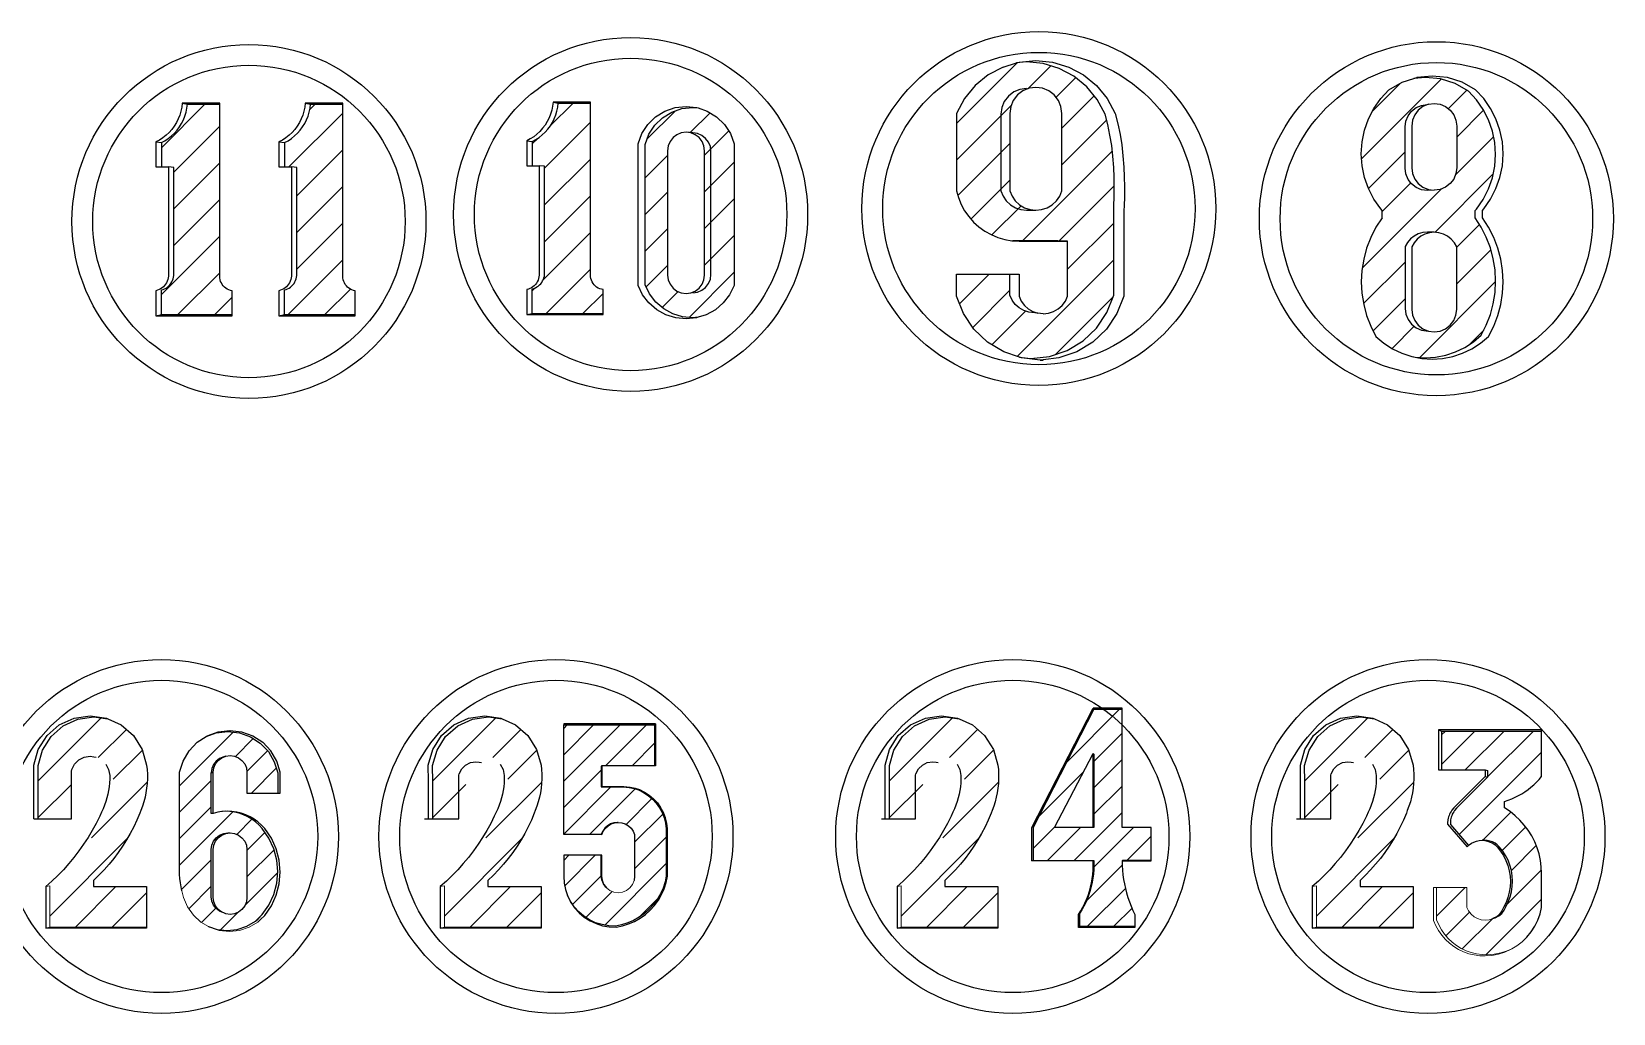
# Model space of a CAD drawing. Header units: inches. Extents: x -212 to 2684, y -258 to 1343.
# Drawn here: x 628.8 to 705, y 558.6 to 605.9 of the extents above; entities that cross this region are included whole.
import ezdxf

# ---------------------------------------------------------------- set-up
doc = ezdxf.new("R2010")
doc.units = ezdxf.units.IN
doc.header["$MEASUREMENT"] = 0
pattern_1 = [(45, (3674.853, -606.098), (-0.8838835, 0.8838835), [])]

msp = doc.modelspace()

# ---------------------------------------------------------------- hatches: boundary and pattern name
at = {"lineweight": 25}
h = msp.add_hatch(dxfattribs=at)
h.set_pattern_fill('ANSI31', color=256, scale=10)
h.set_pattern_definition(pattern_1)
h.paths.add_polyline_path([(680.959, 597.306), (680.97, 597.495), (680.984, 597.962), (680.986, 598.428), (680.977, 598.895), (680.956, 599.361), (680.918, 599.908), (680.859, 600.419), (680.778, 600.927), (680.673, 601.43), (680.545, 601.928), (680.165, 602.634), (679.656, 603.253), (679.036, 603.761), (678.328, 604.138), (677.561, 604.371), (676.763, 604.449), (676.282, 604.402), (675.627, 604.203), (674.913, 603.822), (674.287, 603.31), (673.772, 602.685), (673.389, 601.971), (673.389, 598.248), (673.482, 597.912), (673.612, 597.589), (673.777, 597.282), (673.976, 596.997), (674.207, 596.735), (674.465, 596.502), (674.748, 596.299), (675.052, 596.129), (675.373, 595.994), (675.707, 595.897), (676.051, 595.838), (676.106, 595.835), (678.272, 595.835), (678.732, 595.819), (678.732, 593.167), (678.628, 592.932), (678.477, 592.725), (678.287, 592.553), (678.064, 592.424), (677.82, 592.345), (677.565, 592.318), (677.31, 592.345), (676.864, 592.395), (676.623, 592.474), (676.403, 592.601), (676.214, 592.771), (676.065, 592.977), (675.961, 593.209), (675.961, 594.228), (673.389, 594.228), (673.389, 593.167), (673.721, 592.324), (674.227, 591.572), (674.883, 590.947), (675.658, 590.479), (676.413, 590.224), (676.97, 590.163), (677.862, 590.26), (678.712, 590.548), (679.48, 591.012), (680.13, 591.63), (680.63, 592.374), (680.959, 593.209)])
h.paths.add_polyline_path([(678.196, 597.758), (677.992, 597.566), (677.751, 597.423), (677.486, 597.334), (677.208, 597.304), (676.929, 597.334), (676.664, 597.423), (676.423, 597.566), (676.219, 597.758), (676.06, 597.988), (675.955, 598.248), (675.955, 601.971), (675.997, 602.296), (676.122, 602.598), (676.322, 602.857), (676.581, 603.057), (676.883, 603.182), (677.208, 603.224), (677.532, 603.182), (677.834, 603.057), (678.094, 602.857), (678.293, 602.598), (678.418, 602.296), (678.461, 601.971), (678.461, 598.248), (678.355, 597.988)], flags=16)
h = msp.add_hatch(dxfattribs=at)
h.set_pattern_fill('ANSI31', color=256, scale=10)
h.set_pattern_definition(pattern_1)
h.paths.add_polyline_path([(698.36, 597.294), (698.425, 597.364), (698.751, 597.83), (699.01, 598.336), (699.199, 598.873), (699.314, 599.43), (699.353, 599.997), (699.314, 600.564), (699.199, 601.121), (699.01, 601.657), (698.751, 602.163), (698.425, 602.629), (698.039, 603.047), (697.4, 603.407), (696.7, 603.629), (695.97, 603.703), (695.418, 603.647), (694.855, 603.468), (694.209, 603.105), (693.819, 602.683), (693.491, 602.213), (693.228, 601.702), (693.038, 601.16), (692.922, 600.598), (692.883, 600.025), (692.922, 599.452), (693.038, 598.89), (693.228, 598.348), (693.491, 597.837), (693.819, 597.366), (693.885, 597.295), (693.885, 596.944), (693.586, 596.483), (693.336, 595.992), (693.14, 595.478), (692.997, 594.947), (692.912, 594.403), (692.883, 593.854), (692.912, 593.304), (692.997, 592.761), (693.14, 592.229), (693.336, 591.715), (693.586, 591.225), (693.967, 590.903), (694.387, 590.632), (694.837, 590.417), (695.271, 590.274), (695.477, 590.234), (695.97, 590.203), (696.463, 590.234), (696.948, 590.328), (697.418, 590.483), (697.864, 590.696), (698.279, 590.964), (698.656, 591.283), (698.903, 591.768), (699.098, 592.277), (699.239, 592.804), (699.324, 593.342), (699.353, 593.886), (699.324, 594.43), (699.239, 594.968), (699.098, 595.495), (698.903, 596.003), (698.656, 596.489), (698.36, 596.946)])
h.paths.add_polyline_path([(696.838, 596.156), (697.04, 596.051), (697.218, 595.91), (697.366, 595.737), (697.479, 595.54), (697.479, 592.529), (697.442, 592.248), (697.333, 591.987), (697.161, 591.762), (696.936, 591.59), (696.675, 591.481), (696.394, 591.444), (696.113, 591.481), (695.786, 591.537), (695.527, 591.644), (695.305, 591.815), (695.134, 592.037), (695.027, 592.296), (694.99, 592.574), (694.99, 595.555), (695.101, 595.751), (695.248, 595.922), (695.424, 596.062), (695.624, 596.165), (695.84, 596.229), (696.064, 596.251), (696.394, 596.242), (696.62, 596.22)], flags=16)
h.paths.add_polyline_path([(696.675, 598.305), (696.394, 598.268), (696.064, 598.257), (695.786, 598.294), (695.527, 598.401), (695.305, 598.572), (695.134, 598.794), (695.027, 599.053), (694.99, 599.331), (694.99, 601.319), (695.027, 601.597), (695.134, 601.856), (695.305, 602.078), (695.527, 602.249), (695.786, 602.356), (696.113, 602.407), (696.394, 602.444), (696.675, 602.407), (696.936, 602.299), (697.161, 602.127), (697.333, 601.902), (697.442, 601.64), (697.479, 601.36), (697.479, 599.353), (697.442, 599.072), (697.333, 598.81), (697.161, 598.586), (696.936, 598.413)], flags=16)
h = msp.add_hatch(dxfattribs=at)
h.set_pattern_fill('ANSI31', color=256, scale=10)
h.set_pattern_definition(pattern_1)
h.paths.add_polyline_path([(638.342, 593.473), (638.266, 593.509), (638.195, 593.554), (638.13, 593.606), (638.072, 593.666), (638.021, 593.732), (637.979, 593.804), (637.945, 593.881), (637.92, 593.961), (637.906, 594.043), (637.901, 594.126), (637.901, 602.414), (636.345, 602.414), (636.322, 602.221), (636.283, 602.03), (636.227, 601.843), (636.155, 601.662), (636.067, 601.488), (635.965, 601.322), (635.848, 601.165), (635.719, 601.019), (635.577, 600.885), (635.425, 600.764), (635.262, 600.656), (635.091, 600.563), (635.091, 599.389), (635.429, 599.389), (635.687, 599.371), (635.687, 594.159), (635.676, 594.079), (635.657, 594), (635.629, 593.923), (635.594, 593.85), (635.551, 593.781), (635.502, 593.717), (635.445, 593.658), (635.383, 593.606), (635.316, 593.56), (635.244, 593.522), (635.169, 593.492), (635.091, 593.469), (635.091, 592.277), (638.503, 592.277), (638.503, 593.43), (638.421, 593.447)])
h = msp.add_hatch(dxfattribs=at)
h.set_pattern_fill('ANSI31', color=256, scale=10)
h.set_pattern_definition(pattern_1)
h.paths.add_polyline_path([(644.269, 593.473), (644.194, 593.509), (644.123, 593.554), (644.058, 593.606), (643.999, 593.666), (643.949, 593.732), (643.906, 593.804), (643.872, 593.881), (643.848, 593.961), (643.833, 594.043), (643.828, 594.126), (643.828, 602.414), (642.273, 602.414), (642.25, 602.221), (642.21, 602.03), (642.154, 601.843), (642.082, 601.662), (641.994, 601.488), (641.892, 601.322), (641.776, 601.165), (641.646, 601.019), (641.505, 600.885), (641.352, 600.764), (641.189, 600.656), (641.018, 600.563), (641.018, 599.389), (641.357, 599.389), (641.614, 599.371), (641.614, 594.159), (641.603, 594.079), (641.584, 594), (641.557, 593.923), (641.522, 593.85), (641.479, 593.781), (641.429, 593.717), (641.373, 593.658), (641.31, 593.606), (641.243, 593.56), (641.171, 593.522), (641.096, 593.492), (641.018, 593.469), (641.018, 592.277), (644.43, 592.277), (644.43, 593.43), (644.348, 593.447)])
h = msp.add_hatch(dxfattribs=at)
h.set_pattern_fill('ANSI31', color=256, scale=10)
h.set_pattern_definition(pattern_1)
h.paths.add_polyline_path([(656.201, 593.524), (656.125, 593.559), (656.054, 593.604), (655.989, 593.657), (655.931, 593.716), (655.88, 593.783), (655.838, 593.855), (655.804, 593.931), (655.779, 594.011), (655.765, 594.093), (655.76, 594.177), (655.76, 602.465), (654.204, 602.465), (654.181, 602.271), (654.142, 602.08), (654.086, 601.893), (654.014, 601.712), (653.926, 601.538), (653.824, 601.372), (653.707, 601.215), (653.578, 601.07), (653.436, 600.936), (653.284, 600.814), (653.121, 600.707), (652.95, 600.614), (652.95, 599.44), (653.288, 599.44), (653.546, 599.421), (653.546, 594.21), (653.535, 594.129), (653.516, 594.05), (653.488, 593.974), (653.453, 593.901), (653.41, 593.831), (653.36, 593.767), (653.304, 593.709), (653.242, 593.656), (653.175, 593.611), (653.103, 593.573), (653.028, 593.542), (652.95, 593.52), (652.95, 592.327), (656.362, 592.327), (656.362, 593.48), (656.28, 593.497)])
h = msp.add_hatch(dxfattribs=at)
h.set_pattern_fill('ANSI31', color=256, scale=10)
h.set_pattern_definition(pattern_1)
h.paths.add_polyline_path([(658.386, 600.474), (658.386, 593.718), (658.604, 593.274), (658.908, 592.883), (659.283, 592.562), (659.716, 592.322), (660.188, 592.174), (660.68, 592.124), (660.95, 592.152), (661.336, 592.273), (661.773, 592.515), (662.152, 592.839), (662.458, 593.234), (662.679, 593.682), (662.679, 600.505), (662.495, 600.998), (662.208, 601.438), (661.831, 601.806), (661.383, 602.081), (660.943, 602.233), (660.68, 602.262), (660.162, 602.205), (659.669, 602.035), (659.225, 601.762), (658.852, 601.399), (658.568, 600.962)])
h.paths.add_polyline_path([(661.252, 593.753), (660.496, 593.172), (659.555, 593.562), (659.473, 594.182), (659.473, 600.602), (660.23, 601.182), (660.58, 601.037), (660.978, 600.992), (661.252, 600.33)], flags=16)
h = msp.add_hatch(dxfattribs=at)
h.set_pattern_fill('ANSI31', color=256, scale=10)
h.set_pattern_definition([(45, (3593.353, -606.098), (-0.8838835, 0.8838835), [])])
h.paths.add_polyline_path([(634.377, 564.725), (631.82, 564.725), (631.82, 565.026), (632.081, 565.275), (632.332, 565.535), (632.571, 565.804), (632.799, 566.084), (633.016, 566.372), (633.221, 566.669), (633.413, 566.975), (633.592, 567.288), (633.759, 567.608), (633.912, 567.934), (634.052, 568.267), (634.098, 568.397), (634.177, 568.605), (634.245, 568.817), (634.302, 569.033), (634.347, 569.251), (634.381, 569.471), (634.404, 569.693), (634.415, 569.916), (634.414, 570.139), (634.401, 570.361), (634.377, 570.583), (634.162, 571.337), (633.742, 572), (633.151, 572.516), (632.51, 572.811), (631.84, 572.908), (631.071, 572.797), (630.365, 572.472), (629.781, 571.961), (629.365, 571.305), (629.152, 570.558), (629.159, 569.781), (629.159, 567.993), (630.76, 567.993), (630.76, 570.343), (630.91, 570.626), (631.117, 570.828), (631.376, 570.957), (631.662, 571.002), (631.84, 570.973), (631.948, 570.957), (631.953, 570.955), (632.123, 570.928), (632.38, 570.8), (632.585, 570.6), (632.72, 570.347), (632.771, 570.065), (632.771, 569.884), (632.763, 569.702), (632.745, 569.522), (632.719, 569.342), (632.685, 569.164), (632.641, 568.988), (632.59, 568.814), (632.529, 568.643), (632.461, 568.475), (632.385, 568.31), (632.3, 568.122), (632.125, 567.775), (631.938, 567.436), (631.738, 567.103), (631.526, 566.778), (631.301, 566.461), (631.066, 566.153), (630.818, 565.854), (630.56, 565.565), (630.291, 565.285), (630.011, 565.016), (629.722, 564.757), (629.722, 562.779), (634.377, 562.779)])
h = msp.add_hatch(dxfattribs=at)
h.set_pattern_fill('ANSI31', color=256, scale=10)
h.set_pattern_definition([(45, (3612.353, -606.098), (-0.8838835, 0.8838835), [])])
h.paths.add_polyline_path([(653.377, 564.725), (650.82, 564.725), (650.82, 565.026), (651.081, 565.275), (651.332, 565.535), (651.571, 565.804), (651.799, 566.084), (652.016, 566.372), (652.221, 566.669), (652.413, 566.975), (652.592, 567.288), (652.759, 567.608), (652.912, 567.934), (653.052, 568.267), (653.098, 568.397), (653.177, 568.605), (653.245, 568.817), (653.302, 569.033), (653.347, 569.251), (653.381, 569.471), (653.404, 569.693), (653.415, 569.916), (653.414, 570.139), (653.401, 570.361), (653.377, 570.583), (653.162, 571.337), (652.742, 572), (652.151, 572.516), (651.51, 572.811), (650.84, 572.908), (650.071, 572.797), (649.365, 572.472), (648.781, 571.961), (648.365, 571.305), (648.152, 570.558), (648.159, 569.781), (648.159, 567.993), (649.76, 567.993), (649.76, 570.343), (649.91, 570.626), (650.117, 570.828), (650.376, 570.957), (650.662, 571.002), (650.84, 570.973), (650.948, 570.957), (650.953, 570.955), (651.123, 570.928), (651.38, 570.8), (651.585, 570.6), (651.72, 570.347), (651.771, 570.065), (651.771, 569.884), (651.763, 569.702), (651.745, 569.522), (651.719, 569.342), (651.685, 569.164), (651.641, 568.988), (651.59, 568.814), (651.529, 568.643), (651.461, 568.475), (651.385, 568.31), (651.3, 568.122), (651.125, 567.775), (650.938, 567.436), (650.738, 567.103), (650.526, 566.778), (650.301, 566.461), (650.066, 566.153), (649.818, 565.854), (649.56, 565.565), (649.291, 565.285), (649.011, 565.016), (648.722, 564.757), (648.722, 562.779), (653.377, 562.779)])
h = msp.add_hatch(dxfattribs=at)
h.set_pattern_fill('ANSI31', color=256, scale=10)
h.set_pattern_definition([(45, (3634.353, -606.098), (-0.8838835, 0.8838835), [])])
h.paths.add_polyline_path([(675.377, 564.725), (672.82, 564.725), (672.82, 565.026), (673.081, 565.275), (673.332, 565.535), (673.571, 565.804), (673.799, 566.084), (674.016, 566.372), (674.221, 566.669), (674.413, 566.975), (674.592, 567.288), (674.759, 567.608), (674.912, 567.934), (675.052, 568.267), (675.098, 568.397), (675.177, 568.605), (675.245, 568.817), (675.302, 569.033), (675.347, 569.251), (675.381, 569.471), (675.404, 569.693), (675.415, 569.916), (675.414, 570.139), (675.401, 570.361), (675.377, 570.583), (675.162, 571.337), (674.742, 572), (674.151, 572.516), (673.51, 572.811), (672.84, 572.908), (672.071, 572.797), (671.365, 572.472), (670.781, 571.961), (670.365, 571.305), (670.152, 570.558), (670.159, 569.781), (670.159, 567.993), (671.76, 567.993), (671.76, 570.343), (671.91, 570.626), (672.117, 570.828), (672.376, 570.957), (672.662, 571.002), (672.84, 570.973), (672.948, 570.957), (672.953, 570.955), (673.123, 570.928), (673.38, 570.8), (673.585, 570.6), (673.72, 570.347), (673.771, 570.065), (673.771, 569.884), (673.763, 569.702), (673.745, 569.522), (673.719, 569.342), (673.685, 569.164), (673.641, 568.988), (673.59, 568.814), (673.529, 568.643), (673.461, 568.475), (673.385, 568.31), (673.3, 568.122), (673.125, 567.775), (672.938, 567.436), (672.738, 567.103), (672.526, 566.778), (672.301, 566.461), (672.066, 566.153), (671.818, 565.854), (671.56, 565.565), (671.291, 565.285), (671.011, 565.016), (670.722, 564.757), (670.722, 562.779), (675.377, 562.779)])
h = msp.add_hatch(dxfattribs=at)
h.set_pattern_fill('ANSI31', color=256, scale=7.2)
h.set_pattern_definition([(45, (2768.52825, -298.68365), (-0.6363961, 0.6363961), [])])
h.paths.add_polyline_path([(681.361, 573.266), (680.001, 573.266), (677.081, 567.579), (677.081, 565.984), (680.001, 565.984), (680.002, 565.746), (679.997, 565.541), (679.982, 565.338), (679.958, 565.135), (679.923, 564.933), (679.879, 564.734), (679.826, 564.537), (679.762, 564.342), (679.69, 564.152), (679.608, 563.964), (679.517, 563.781), (679.418, 563.603), (679.31, 563.43), (679.31, 562.815), (681.982, 562.815), (681.982, 563.383), (681.885, 563.584), (681.796, 563.788), (681.715, 563.996), (681.642, 564.207), (681.577, 564.42), (681.521, 564.636), (681.473, 564.854), (681.433, 565.074), (681.402, 565.295), (681.38, 565.516), (681.366, 565.739), (681.361, 565.984), (682.758, 565.984), (682.758, 567.573), (681.361, 567.573)])
h.paths.add_polyline_path([(679.965, 571.143), (680.001, 571.114), (680.001, 567.579), (679.965, 567.573), (678.102, 567.573)], flags=16)
h = msp.add_hatch(dxfattribs=at)
h.set_pattern_fill('ANSI31', color=256, scale=10)
h.set_pattern_definition([(45, (3654.353, -606.098), (-0.8838835, 0.8838835), [])])
h.paths.add_polyline_path([(695.377, 564.725), (692.82, 564.725), (692.82, 565.026), (693.081, 565.275), (693.332, 565.535), (693.571, 565.804), (693.799, 566.084), (694.016, 566.372), (694.221, 566.669), (694.413, 566.975), (694.592, 567.288), (694.759, 567.608), (694.912, 567.934), (695.052, 568.267), (695.098, 568.397), (695.177, 568.605), (695.245, 568.817), (695.302, 569.033), (695.347, 569.251), (695.381, 569.471), (695.404, 569.693), (695.415, 569.916), (695.414, 570.139), (695.401, 570.361), (695.377, 570.583), (695.162, 571.337), (694.742, 572), (694.151, 572.516), (693.51, 572.811), (692.84, 572.908), (692.071, 572.797), (691.365, 572.472), (690.781, 571.961), (690.365, 571.305), (690.152, 570.558), (690.159, 569.781), (690.159, 567.993), (691.76, 567.993), (691.76, 570.343), (691.91, 570.626), (692.117, 570.828), (692.376, 570.957), (692.662, 571.002), (692.84, 570.973), (692.948, 570.957), (692.953, 570.955), (693.123, 570.928), (693.38, 570.8), (693.585, 570.6), (693.72, 570.347), (693.771, 570.065), (693.771, 569.884), (693.763, 569.702), (693.745, 569.522), (693.719, 569.342), (693.685, 569.164), (693.641, 568.988), (693.59, 568.814), (693.529, 568.643), (693.461, 568.475), (693.385, 568.31), (693.3, 568.122), (693.125, 567.775), (692.938, 567.436), (692.738, 567.103), (692.526, 566.778), (692.301, 566.461), (692.066, 566.153), (691.818, 565.854), (691.56, 565.565), (691.291, 565.285), (691.011, 565.016), (690.722, 564.757), (690.722, 562.779), (695.377, 562.779)])
h = msp.add_hatch(dxfattribs=at)
h.set_pattern_fill('ANSI31', color=256, scale=7.2)
h.set_pattern_definition([(45, (2753.4981, -298.8549), (-0.6363961, 0.6363961), [])])
h.paths.add_polyline_path([(639.95, 567.52), (639.797, 567.687), (639.629, 567.839), (639.447, 567.973), (639.252, 568.088), (639.047, 568.184), (638.833, 568.259), (638.614, 568.312), (638.39, 568.344), (638.163, 568.353), (638.009, 568.344), (637.809, 568.312), (637.588, 568.254), (637.495, 568.247), (637.495, 570.206), (637.523, 570.414), (637.603, 570.608), (637.73, 570.774), (637.897, 570.902), (638.091, 570.982), (638.189, 571.016), (638.399, 571.044), (638.609, 571.016), (638.805, 570.935), (638.973, 570.806), (639.102, 570.638), (639.183, 570.443), (639.211, 570.233), (639.211, 569.224), (640.693, 569.224), (640.693, 570.206), (640.527, 570.744), (640.242, 571.231), (639.853, 571.638), (639.381, 571.946), (638.851, 572.138), (638.298, 572.203), (638.291, 572.203), (637.731, 572.138), (637.252, 571.965), (636.814, 571.679), (636.422, 571.267), (636.134, 570.776), (635.966, 570.233), (635.966, 565.519), (635.97, 565.317), (635.983, 565.116), (636.006, 564.916), (636.037, 564.716), (636.076, 564.519), (636.125, 564.323), (636.16, 564.202), (636.35, 563.75), (636.632, 563.349), (636.991, 563.017), (637.352, 562.804), (637.783, 562.661), (638.265, 562.61), (638.748, 562.661), (639.208, 562.814), (639.626, 563.06), (639.756, 563.181), (639.95, 563.378), (640.268, 563.839), (640.502, 564.349), (640.645, 564.89), (640.693, 565.449), (640.645, 566.007), (640.502, 566.549), (640.268, 567.058)])
h.paths.add_polyline_path([(637.523, 566.724), (637.603, 566.918), (637.73, 567.084), (637.897, 567.212), (638.091, 567.292), (638.298, 567.32), (638.399, 567.318), (638.609, 567.29), (638.805, 567.209), (638.973, 567.08), (639.102, 566.912), (639.183, 566.717), (639.211, 566.507), (639.211, 564.202), (639.183, 563.992), (639.102, 563.796), (638.973, 563.628), (638.805, 563.499), (638.609, 563.418), (638.399, 563.391), (638.189, 563.418), (638.091, 563.458), (637.994, 563.499), (637.897, 563.538), (637.73, 563.666), (637.603, 563.832), (637.523, 564.026), (637.495, 564.234), (637.495, 566.516)], flags=16)
h = msp.add_hatch(dxfattribs=at)
h.set_pattern_fill('ANSI31', color=256, scale=7.2)
h.set_pattern_definition([(45, (2757.89805, -298.7329), (-0.6363961, 0.6363961), [])])
h.paths.add_polyline_path([(658.926, 568.747), (658.744, 568.944), (658.539, 569.118), (658.314, 569.265), (658.073, 569.384), (657.864, 569.456), (657.62, 569.508), (657.332, 569.528), (656.274, 569.528), (656.274, 570.552), (658.839, 570.552), (658.839, 572.521), (654.466, 572.521), (654.466, 567.247), (656.274, 567.247), (656.344, 567.404), (656.445, 567.544), (656.573, 567.659), (656.722, 567.746), (656.886, 567.799), (657.075, 567.819), (657.266, 567.799), (657.432, 567.745), (657.583, 567.658), (657.712, 567.541), (657.814, 567.4), (657.885, 567.241), (657.885, 565.226), (657.858, 565.021), (657.779, 564.83), (657.653, 564.666), (657.489, 564.54), (657.298, 564.461), (657.093, 564.434), (656.888, 564.461), (656.697, 564.54), (656.518, 564.678), (656.379, 564.859), (656.3, 565.048), (656.274, 565.251), (656.274, 566.234), (654.466, 566.234), (654.466, 565.226), (654.488, 564.9), (654.552, 564.58), (654.648, 564.306), (654.793, 564.017), (654.976, 563.75), (655.193, 563.51), (655.44, 563.301), (655.712, 563.127), (656.006, 562.99), (656.314, 562.894), (656.633, 562.839), (656.957, 562.828), (657.259, 562.887), (657.553, 562.978), (657.835, 563.1), (658.103, 563.251), (658.354, 563.43), (658.584, 563.634), (658.791, 563.862), (658.973, 564.11), (659.127, 564.376), (659.252, 564.657), (659.347, 564.95), (659.41, 565.251), (659.41, 567.247), (659.409, 567.515), (659.375, 567.782), (659.308, 568.042), (659.21, 568.292), (659.082, 568.528)])
h = msp.add_hatch(dxfattribs=at)
h.set_pattern_fill('ANSI31', color=256, scale=8)
h.set_pattern_definition([(45, (3004.2429, -395.7833), (-0.7071068, 0.7071068), [])])
h.paths.add_polyline_path([(701.565, 572.222), (696.738, 572.222), (696.738, 570.352), (698.843, 570.352), (698.957, 570.32), (698.957, 570.003), (697.468, 568.499), (697.375, 568.391), (697.335, 568.333), (697.298, 568.272), (697.266, 568.209), (697.238, 568.143), (697.215, 568.076), (697.197, 568.007), (697.183, 567.937), (697.171, 567.796), (697.172, 567.725), (698.047, 566.705), (698.076, 566.732), (698.185, 566.812), (698.305, 566.875), (698.432, 566.921), (698.564, 566.949), (698.699, 566.959), (698.815, 566.959), (698.948, 566.95), (699.079, 566.922), (699.205, 566.876), (699.323, 566.813), (699.432, 566.735), (699.528, 566.642), (699.691, 566.442), (699.832, 566.226), (699.949, 565.996), (700.042, 565.755), (700.11, 565.506), (700.151, 565.251), (700.166, 564.994), (700.153, 564.736), (700.114, 564.481), (700.049, 564.231), (699.957, 563.99), (699.841, 563.759), (699.759, 563.589), (699.644, 563.438), (699.5, 563.314), (699.335, 563.222), (699.224, 563.185), (699.042, 563.127), (698.851, 563.107), (698.661, 563.127), (698.478, 563.185), (698.311, 563.278), (698.167, 563.403), (698.05, 563.555), (697.967, 563.728), (697.967, 564.688), (696.504, 564.688), (696.504, 563.125), (696.609, 562.882), (696.737, 562.65), (696.889, 562.433), (697.063, 562.233), (697.256, 562.052), (697.466, 561.891), (697.693, 561.753), (697.932, 561.639), (698.181, 561.55), (698.438, 561.487), (698.701, 561.451), (698.966, 561.442), (699.285, 561.468), (699.599, 561.531), (699.903, 561.629), (700.128, 561.731), (700.37, 561.876), (700.626, 562.072), (700.859, 562.297), (701.064, 562.547), (701.239, 562.819), (701.382, 563.109), (701.491, 563.413), (701.565, 563.728), (701.565, 565.363), (701.551, 565.678), (701.511, 565.991), (701.444, 566.298), (701.351, 566.599), (701.232, 566.891), (701.089, 567.172), (700.923, 567.44), (700.734, 567.692), (700.525, 567.927), (700.296, 568.144), (700.049, 568.34), (699.787, 568.514), (699.787, 568.834), (699.959, 568.891), (700.128, 568.957), (700.293, 569.031), (700.455, 569.113), (700.612, 569.203), (700.765, 569.3), (700.913, 569.405), (701.055, 569.518), (701.192, 569.637), (701.323, 569.762), (701.447, 569.894), (701.565, 570.032)])

# ---------------------------------------------------------------- linework, layer by layer
for p, q in [((635.091, 600.563), (635.091, 599.389)), ((641.018, 600.563), (641.018, 599.389)), ((652.95, 600.614), (652.95, 599.44)), ((696.168, 596.22), (695.949, 596.156)), ((696.394, 596.242), (696.168, 596.22)), ((635.091, 592.277), (638.503, 592.277)), ((641.018, 592.277), (644.43, 592.277)), ((652.95, 592.327), (656.362, 592.327)), ((680.001, 573.266), (681.361, 573.266)), ((658.839, 572.521), (658.839, 570.552)), ((696.602, 572.274), (696.602, 570.352)), ((696.738, 572.222), (696.738, 570.352)), ((638.189, 571.016), (638.399, 571.044)), ((679.965, 567.573), (679.965, 571.143)), ((656.301, 570.552), (656.301, 569.544)), ((696.602, 570.352), (696.738, 570.352)), ((696.738, 570.352), (698.843, 570.352)), ((698.843, 570.352), (698.957, 570.32)), ((698.957, 570.32), (698.957, 570.003)), ((657.093, 567.817), (657.266, 567.799)), ((657.266, 567.799), (657.432, 567.745)), ((657.432, 567.745), (657.583, 567.658)), ((657.583, 567.658), (657.712, 567.541)), ((654.466, 567.247), (656.274, 567.247)), ((657.712, 567.541), (657.814, 567.4)), ((657.814, 567.4), (657.885, 567.241)), ((657.885, 567.241), (657.885, 565.226)), ((657.885, 565.226), (657.858, 565.021))]:
    msp.add_line(p, q, dxfattribs=at)
at = {"lineweight": 20}
for p, q in [((656.697, 564.54), (656.533, 564.666)), ((656.888, 564.461), (656.697, 564.54)), ((657.489, 564.54), (657.298, 564.461)), ((657.653, 564.666), (657.489, 564.54)), ((657.779, 564.83), (657.653, 564.666)), ((657.858, 565.021), (657.779, 564.83)), ((657.093, 564.434), (656.888, 564.461)), ((657.298, 564.461), (657.093, 564.434)), ((699.224, 563.185), (699.042, 563.127))]:
    msp.add_line(p, q, dxfattribs=at)
at = {"lineweight": 25}
for points in [[(675.627, 604.203), (674.913, 603.822), (674.287, 603.31), (673.772, 602.685), (673.389, 601.971), (673.389, 598.248), (673.482, 597.912), (673.612, 597.589), (673.777, 597.282), (673.976, 596.997), (674.207, 596.735), (674.465, 596.502), (674.748, 596.299), (675.052, 596.129), (675.373, 595.994), (675.707, 595.897), (676.051, 595.838), (676.106, 595.835), (676.398, 595.819), (678.732, 595.819)], [(675.627, 604.203), (676.282, 604.402), (676.402, 604.438), (677.208, 604.517), (678.014, 604.438), (678.789, 604.203), (679.503, 603.822), (680.129, 603.31), (680.644, 602.685), (681.027, 601.971), (681.156, 601.468), (681.262, 600.96), (681.345, 600.448), (681.404, 599.932), (681.442, 599.38), (681.463, 598.909), (681.473, 598.437), (681.47, 597.966), (681.456, 597.495), (681.445, 597.304), (681.445, 593.167), (681.113, 592.324), (680.608, 591.572), (679.951, 590.947), (679.176, 590.479), (678.318, 590.189), (677.565, 590.107)], [(676.413, 590.224), (676.97, 590.163), (677.862, 590.26), (678.712, 590.548), (679.48, 591.012), (680.13, 591.63), (680.63, 592.374), (680.959, 593.209), (680.959, 597.306), (680.97, 597.495), (680.984, 597.962), (680.986, 598.428), (680.977, 598.895), (680.956, 599.361), (680.918, 599.908), (680.859, 600.419), (680.778, 600.927), (680.673, 601.43), (680.545, 601.928), (680.165, 602.634), (679.656, 603.253), (679.036, 603.761), (678.328, 604.138), (677.561, 604.371), (676.763, 604.449), (676.282, 604.402)], [(693.885, 596.944), (693.885, 597.295), (693.819, 597.366), (693.491, 597.837), (693.228, 598.348), (693.038, 598.89), (692.922, 599.452), (692.883, 600.025), (692.922, 600.598), (693.038, 601.16), (693.228, 601.702), (693.491, 602.213), (693.819, 602.683), (694.209, 603.105), (694.855, 603.468), (695.418, 603.647), (695.561, 603.692)], [(695.271, 590.274), (695.477, 590.234), (695.97, 590.203), (696.463, 590.234), (696.948, 590.328), (697.418, 590.483), (697.864, 590.696), (698.279, 590.964), (698.656, 591.283), (698.903, 591.768), (699.098, 592.277), (699.239, 592.804), (699.324, 593.342), (699.353, 593.886), (699.324, 594.43), (699.239, 594.968), (699.098, 595.495), (698.903, 596.003), (698.656, 596.489), (698.36, 596.946), (698.36, 597.294), (698.425, 597.364), (698.751, 597.83), (699.01, 598.336), (699.199, 598.873), (699.314, 599.43), (699.353, 599.997), (699.314, 600.564), (699.199, 601.121), (699.01, 601.657), (698.751, 602.163), (698.425, 602.629), (698.039, 603.047), (697.4, 603.407), (696.7, 603.629), (695.97, 603.703), (695.418, 603.647)], [(698.712, 596.944), (698.712, 597.295), (698.778, 597.366), (699.107, 597.837), (699.369, 598.348), (699.56, 598.89), (699.676, 599.452), (699.715, 600.025), (699.676, 600.598), (699.56, 601.16), (699.369, 601.702), (699.107, 602.213), (698.778, 602.683), (698.388, 603.105), (697.742, 603.468), (697.036, 603.692), (696.299, 603.768), (695.561, 603.692)], [(676.763, 603.169), (676.442, 603.126), (676.142, 603.003), (675.885, 602.805), (675.688, 602.548), (675.564, 602.249), (675.522, 601.928), (675.522, 598.24), (675.627, 597.984), (675.784, 597.755), (675.986, 597.566), (676.224, 597.424), (676.487, 597.336), (676.763, 597.306), (677.208, 597.304), (677.486, 597.334), (677.751, 597.423), (677.992, 597.566), (678.196, 597.758), (678.355, 597.988), (678.461, 598.248), (678.461, 601.971)], [(678.461, 601.971), (678.418, 602.296), (678.293, 602.598), (678.094, 602.857), (677.834, 603.057), (677.532, 603.182), (677.208, 603.224), (676.883, 603.182), (676.581, 603.057), (676.322, 602.857), (676.122, 602.598), (675.997, 602.296), (675.955, 601.971), (675.955, 598.248), (676.06, 597.988), (676.219, 597.758), (676.423, 597.566), (676.664, 597.423), (676.929, 597.334), (677.208, 597.304)], [(634.827, 592.225), (638.503, 592.225), (638.503, 592.277), (638.503, 593.43), (638.421, 593.447), (638.342, 593.473), (638.266, 593.509), (638.195, 593.554), (638.13, 593.606), (638.072, 593.666), (638.021, 593.732), (637.979, 593.804), (637.945, 593.881), (637.92, 593.961), (637.906, 594.043), (637.901, 594.126), (637.901, 602.414), (637.901, 602.463), (636.094, 602.463), (636.071, 602.267), (636.031, 602.074), (635.974, 601.886), (635.901, 601.703), (635.813, 601.527), (635.71, 601.359), (635.592, 601.201), (635.461, 601.054), (635.318, 600.919), (635.164, 600.796), (635, 600.687), (634.827, 600.594), (634.827, 599.389), (635.091, 599.389), (635.429, 599.389), (635.429, 594.126), (635.418, 594.045), (635.399, 593.965), (635.371, 593.888), (635.335, 593.814), (635.292, 593.744), (635.242, 593.68), (635.185, 593.62), (635.122, 593.568), (635.054, 593.522), (634.982, 593.483), (634.906, 593.452), (634.827, 593.43), (634.827, 592.225), (635.091, 592.277), (635.091, 593.469), (635.169, 593.492), (635.244, 593.522), (635.316, 593.56), (635.383, 593.606), (635.445, 593.658), (635.502, 593.717), (635.551, 593.781), (635.594, 593.85), (635.629, 593.923), (635.657, 594), (635.676, 594.079), (635.687, 594.159), (635.687, 599.371), (635.429, 599.389)], [(634.827, 600.594), (635.091, 600.563), (635.262, 600.656), (635.425, 600.764), (635.577, 600.885), (635.719, 601.019), (635.848, 601.165), (635.965, 601.322), (636.067, 601.488), (636.155, 601.662), (636.227, 601.843), (636.283, 602.03), (636.322, 602.221), (636.345, 602.414)], [(636.094, 602.463), (636.345, 602.414), (637.901, 602.414)], [(640.754, 592.225), (644.43, 592.225), (644.43, 592.277), (644.43, 593.43), (644.348, 593.447), (644.269, 593.473), (644.194, 593.509), (644.123, 593.554), (644.058, 593.606), (643.999, 593.666), (643.949, 593.732), (643.906, 593.804), (643.872, 593.881), (643.848, 593.961), (643.833, 594.043), (643.828, 594.126), (643.828, 602.414), (643.828, 602.463), (642.021, 602.463), (641.998, 602.267), (641.958, 602.074), (641.902, 601.886), (641.829, 601.703), (641.74, 601.527), (641.637, 601.359), (641.52, 601.201), (641.389, 601.054), (641.246, 600.919), (641.092, 600.796), (640.927, 600.687), (640.754, 600.594), (640.754, 599.389), (641.018, 599.389), (641.357, 599.389), (641.357, 594.126), (641.346, 594.045), (641.326, 593.965), (641.298, 593.888), (641.263, 593.814), (641.22, 593.744), (641.169, 593.68), (641.112, 593.62), (641.05, 593.568), (640.982, 593.522), (640.909, 593.483), (640.833, 593.452), (640.754, 593.43), (640.754, 592.225), (641.018, 592.277), (641.018, 593.469), (641.096, 593.492), (641.171, 593.522), (641.243, 593.56), (641.31, 593.606), (641.373, 593.658), (641.429, 593.717), (641.479, 593.781), (641.522, 593.85), (641.557, 593.923), (641.584, 594), (641.603, 594.079), (641.614, 594.159), (641.614, 599.371), (641.357, 599.389)], [(640.754, 600.594), (641.018, 600.563), (641.189, 600.656), (641.352, 600.764), (641.505, 600.885), (641.646, 601.019), (641.776, 601.165), (641.892, 601.322), (641.994, 601.488), (642.082, 601.662), (642.154, 601.843), (642.21, 602.03), (642.25, 602.221), (642.273, 602.414)], [(642.021, 602.463), (642.273, 602.414), (643.828, 602.414)], [(652.686, 592.276), (656.362, 592.276), (656.362, 592.327), (656.362, 593.48), (656.28, 593.497), (656.201, 593.524), (656.125, 593.559), (656.054, 593.604), (655.989, 593.657), (655.931, 593.716), (655.88, 593.783), (655.838, 593.855), (655.804, 593.931), (655.779, 594.011), (655.765, 594.093), (655.76, 594.177), (655.76, 602.465), (655.76, 602.513), (653.953, 602.513), (653.93, 602.318), (653.89, 602.125), (653.833, 601.936), (653.76, 601.753), (653.672, 601.577), (653.569, 601.41), (653.451, 601.252), (653.32, 601.104), (653.177, 600.969), (653.023, 600.847), (652.859, 600.738), (652.686, 600.644), (652.686, 599.44), (652.95, 599.44), (653.288, 599.44), (653.288, 594.177), (653.277, 594.096), (653.258, 594.016), (653.23, 593.939), (653.194, 593.865), (653.151, 593.795), (653.101, 593.73), (653.044, 593.671), (652.981, 593.618), (652.913, 593.572), (652.841, 593.533), (652.765, 593.503), (652.686, 593.48), (652.686, 592.276), (652.95, 592.327), (652.95, 593.52), (653.028, 593.542), (653.103, 593.573), (653.175, 593.611), (653.242, 593.656), (653.304, 593.709), (653.36, 593.767), (653.41, 593.831), (653.453, 593.901), (653.488, 593.974), (653.516, 594.05), (653.535, 594.129), (653.546, 594.21), (653.546, 599.421), (653.288, 599.44)], [(652.686, 600.644), (652.95, 600.614), (653.121, 600.707), (653.284, 600.814), (653.436, 600.936), (653.578, 601.07), (653.707, 601.215), (653.824, 601.372), (653.926, 601.538), (654.014, 601.712), (654.086, 601.893), (654.142, 602.08), (654.181, 602.271), (654.204, 602.465)], [(653.953, 602.513), (654.204, 602.465), (655.76, 602.465)], [(660.95, 592.152), (660.68, 592.124), (660.188, 592.174), (659.716, 592.322), (659.283, 592.562), (658.908, 592.883), (658.604, 593.274), (658.386, 593.718), (658.386, 600.474), (658.568, 600.962), (658.852, 601.399), (659.225, 601.762), (659.669, 602.035), (660.162, 602.205), (660.68, 602.262), (660.943, 602.233)], [(696.113, 602.407), (695.851, 602.299), (695.627, 602.127), (695.454, 601.902), (695.346, 601.64), (695.309, 601.36), (695.309, 599.353), (695.346, 599.072), (695.454, 598.81), (695.627, 598.586), (695.851, 598.413), (696.113, 598.305), (696.394, 598.268)], [(660.68, 593.332), (660.907, 593.362), (661.12, 593.45), (661.302, 593.59), (661.442, 593.772), (661.53, 593.984), (661.56, 594.212), (661.56, 600.145), (661.53, 600.373), (661.442, 600.585), (661.302, 600.768), (661.12, 600.908), (660.907, 600.996), (660.68, 601.026), (660.363, 601.062), (660.132, 601.032), (659.918, 600.943), (659.734, 600.802), (659.592, 600.617), (659.504, 600.403), (659.473, 600.173), (659.473, 594.182)], [(659.473, 594.182), (659.504, 593.951), (659.592, 593.737), (659.734, 593.553), (659.918, 593.411), (660.132, 593.323), (660.363, 593.292), (660.593, 593.323), (660.807, 593.411), (660.991, 593.553), (661.133, 593.737), (661.222, 593.951), (661.252, 594.182), (661.252, 600.173), (661.222, 600.403), (661.133, 600.617), (660.991, 600.802), (660.807, 600.943), (660.593, 601.032), (660.363, 601.062)], [(693.885, 596.944), (693.586, 596.483), (693.336, 595.992), (693.14, 595.478), (692.997, 594.947), (692.912, 594.403), (692.883, 593.854), (692.912, 593.304), (692.997, 592.761), (693.14, 592.229), (693.336, 591.715), (693.586, 591.225), (693.967, 590.903), (694.387, 590.632), (694.837, 590.417), (695.271, 590.274), (695.311, 590.261)], [(695.311, 590.261), (695.801, 590.166), (696.299, 590.134), (696.797, 590.166), (697.287, 590.261), (697.761, 590.417), (698.211, 590.632), (698.63, 590.903), (699.011, 591.225), (699.261, 591.715), (699.458, 592.229), (699.6, 592.761), (699.686, 593.304), (699.715, 593.854), (699.686, 594.403), (699.6, 594.947), (699.458, 595.478), (699.261, 595.992), (699.011, 596.483), (698.712, 596.944)], [(677.565, 592.318), (677.82, 592.345), (678.064, 592.424), (678.287, 592.553), (678.477, 592.725), (678.628, 592.932), (678.732, 593.167), (678.732, 595.819), (678.272, 595.835), (676.106, 595.835)], [(695.949, 596.156), (695.748, 596.051), (695.57, 595.91), (695.422, 595.737), (695.309, 595.54), (695.309, 592.529), (695.346, 592.248), (695.454, 591.987), (695.627, 591.762), (695.851, 591.59), (696.113, 591.481)], [(677.417, 590.09), (676.517, 590.189), (676.413, 590.224), (675.658, 590.479), (674.883, 590.947), (674.227, 591.572), (673.721, 592.324), (673.389, 593.167), (673.389, 594.228), (675.961, 594.228), (676.398, 594.228), (676.398, 593.167), (676.503, 592.932), (676.653, 592.725), (676.844, 592.553), (677.066, 592.424), (677.31, 592.345)], [(677.565, 592.318), (677.31, 592.345), (676.864, 592.395), (676.623, 592.474), (676.403, 592.601), (676.214, 592.771), (676.065, 592.977), (675.961, 593.209), (675.961, 594.228)], [(628.954, 567.993), (628.954, 569.798), (628.947, 570.583), (629.162, 571.337), (629.582, 572), (630.173, 572.516), (630.886, 572.844), (631.662, 572.956), (632.439, 572.844), (632.51, 572.811), (633.151, 572.516), (633.742, 572), (634.162, 571.337), (634.377, 570.583), (634.401, 570.361), (634.414, 570.139), (634.415, 569.916), (634.404, 569.693), (634.381, 569.471), (634.347, 569.251), (634.302, 569.033), (634.245, 568.817), (634.177, 568.605), (634.098, 568.397), (634.052, 568.267), (633.912, 567.934), (633.759, 567.608), (633.592, 567.288), (633.413, 566.975), (633.221, 566.669), (633.016, 566.372), (632.799, 566.084), (632.571, 565.804), (632.332, 565.535), (632.081, 565.275), (631.82, 565.026), (631.82, 564.725), (634.377, 564.725), (634.377, 562.779), (634.377, 562.727), (629.523, 562.727)], [(629.159, 567.993), (629.159, 569.781), (629.152, 570.558), (629.365, 571.305), (629.781, 571.961), (630.365, 572.472), (631.071, 572.797), (631.84, 572.908), (632.51, 572.811)], [(647.954, 567.993), (647.954, 569.798), (647.947, 570.583), (648.162, 571.337), (648.582, 572), (649.173, 572.516), (649.886, 572.844), (650.662, 572.956), (651.439, 572.844), (651.51, 572.811), (652.151, 572.516), (652.742, 572), (653.162, 571.337), (653.377, 570.583), (653.401, 570.361), (653.414, 570.139), (653.415, 569.916), (653.404, 569.693), (653.381, 569.471), (653.347, 569.251), (653.302, 569.033), (653.245, 568.817), (653.177, 568.605), (653.098, 568.397), (653.052, 568.267), (652.912, 567.934), (652.759, 567.608), (652.592, 567.288), (652.413, 566.975), (652.221, 566.669), (652.016, 566.372), (651.799, 566.084), (651.571, 565.804), (651.332, 565.535), (651.081, 565.275), (650.82, 565.026), (650.82, 564.725), (653.377, 564.725), (653.377, 562.779), (653.377, 562.727), (648.523, 562.727)], [(648.159, 567.993), (648.159, 569.781), (648.152, 570.558), (648.365, 571.305), (648.781, 571.961), (649.365, 572.472), (650.071, 572.797), (650.84, 572.908), (651.51, 572.811)], [(669.954, 567.993), (669.954, 569.798), (669.947, 570.583), (670.162, 571.337), (670.582, 572), (671.173, 572.516), (671.886, 572.844), (672.662, 572.956), (673.439, 572.844), (673.51, 572.811), (674.151, 572.516), (674.742, 572), (675.162, 571.337), (675.377, 570.583), (675.401, 570.361), (675.414, 570.139), (675.415, 569.916), (675.404, 569.693), (675.381, 569.471), (675.347, 569.251), (675.302, 569.033), (675.245, 568.817), (675.177, 568.605), (675.098, 568.397), (675.052, 568.267), (674.912, 567.934), (674.759, 567.608), (674.592, 567.288), (674.413, 566.975), (674.221, 566.669), (674.016, 566.372), (673.799, 566.084), (673.571, 565.804), (673.332, 565.535), (673.081, 565.275), (672.82, 565.026), (672.82, 564.725), (675.377, 564.725), (675.377, 562.779), (675.377, 562.727), (670.523, 562.727)], [(670.159, 567.993), (670.159, 569.781), (670.152, 570.558), (670.365, 571.305), (670.781, 571.961), (671.365, 572.472), (672.071, 572.797), (672.84, 572.908), (673.51, 572.811)], [(677.016, 565.962), (677.016, 567.573), (679.965, 573.316)], [(681.361, 565.962), (682.758, 565.962), (682.758, 565.984), (682.758, 567.573), (681.361, 567.573), (681.361, 573.266), (681.361, 573.316), (679.965, 573.316), (680.001, 573.266), (677.081, 567.579), (677.081, 565.984)], [(689.954, 567.993), (689.954, 569.798), (689.947, 570.583), (690.162, 571.337), (690.582, 572), (691.173, 572.516), (691.886, 572.844), (692.662, 572.956), (693.439, 572.844), (693.51, 572.811), (694.151, 572.516), (694.742, 572), (695.162, 571.337), (695.377, 570.583), (695.401, 570.361), (695.414, 570.139), (695.415, 569.916), (695.404, 569.693), (695.381, 569.471), (695.347, 569.251), (695.302, 569.033), (695.245, 568.817), (695.177, 568.605), (695.098, 568.397), (695.052, 568.267), (694.912, 567.934), (694.759, 567.608), (694.592, 567.288), (694.413, 566.975), (694.221, 566.669), (694.016, 566.372), (693.799, 566.084), (693.571, 565.804), (693.332, 565.535), (693.081, 565.275), (692.82, 565.026), (692.82, 564.725), (695.377, 564.725), (695.377, 562.779), (695.377, 562.727), (690.523, 562.727)], [(690.159, 567.993), (690.159, 569.781), (690.152, 570.558), (690.365, 571.305), (690.781, 571.961), (691.365, 572.472), (692.071, 572.797), (692.84, 572.908), (693.51, 572.811)], [(636.076, 564.519), (636.037, 564.716), (636.006, 564.916), (635.983, 565.116), (635.97, 565.317), (635.966, 565.519), (635.966, 570.233), (636.134, 570.776), (636.422, 571.267), (636.814, 571.679), (637.252, 571.965), (637.291, 571.99), (637.826, 572.184), (638.392, 572.249), (638.399, 572.249), (638.957, 572.184), (639.492, 571.99), (639.969, 571.679)], [(637.252, 571.965), (637.731, 572.138), (638.291, 572.203), (638.298, 572.203), (638.851, 572.138), (639.381, 571.946), (639.853, 571.638), (640.242, 571.231), (640.527, 570.744), (640.693, 570.206), (640.693, 569.224)], [(658.892, 572.567), (654.466, 572.567), (654.466, 572.521)], [(656.301, 567.241), (654.466, 567.241), (654.466, 567.247), (654.466, 572.521), (658.839, 572.521), (658.892, 572.567), (658.892, 570.552), (658.839, 570.552), (656.301, 570.552), (656.274, 570.525), (656.274, 569.528), (656.301, 569.544), (657.37, 569.544), (657.662, 569.524), (657.907, 569.472), (658.119, 569.399), (658.362, 569.28), (658.589, 569.131), (658.796, 568.956), (658.979, 568.756), (659.137, 568.535)], [(700.626, 562.072), (700.859, 562.297), (701.064, 562.547), (701.239, 562.819), (701.382, 563.109), (701.491, 563.413), (701.565, 563.728), (701.565, 565.363), (701.551, 565.678), (701.511, 565.991), (701.444, 566.298), (701.351, 566.599), (701.232, 566.891), (701.089, 567.172), (700.923, 567.44), (700.734, 567.692), (700.525, 567.927), (700.296, 568.144), (700.049, 568.34), (699.787, 568.514), (699.787, 568.834), (699.959, 568.891), (700.128, 568.957), (700.293, 569.031), (700.455, 569.113), (700.612, 569.203), (700.765, 569.3), (700.913, 569.405), (701.055, 569.518), (701.192, 569.637), (701.323, 569.762), (701.447, 569.894), (701.565, 570.032), (701.565, 572.222)], [(638.399, 571.044), (638.609, 571.016), (638.805, 570.935), (638.973, 570.806), (639.102, 570.638), (639.183, 570.443), (639.211, 570.233), (639.211, 569.224), (640.693, 569.224), (640.818, 569.224), (640.818, 570.233), (640.65, 570.776), (640.362, 571.267), (639.969, 571.679)], [(628.954, 567.993), (629.159, 567.993), (630.761, 567.993), (630.761, 570.293), (630.776, 570.372), (630.912, 570.628), (631.119, 570.83), (631.378, 570.96), (631.664, 571.004), (631.843, 570.975), (631.951, 570.96), (631.955, 570.957)], [(632.414, 570.626), (632.55, 570.37), (632.602, 570.085), (632.602, 569.902), (632.594, 569.719), (632.576, 569.537), (632.55, 569.356), (632.515, 569.176), (632.471, 568.998), (632.419, 568.822), (632.358, 568.649), (632.289, 568.48), (632.212, 568.314), (632.126, 568.123), (631.95, 567.773), (631.761, 567.43), (631.559, 567.094), (631.345, 566.766), (631.118, 566.446), (630.88, 566.135), (630.63, 565.833), (630.369, 565.541), (630.097, 565.259), (629.815, 564.987), (629.523, 564.725), (629.523, 562.727), (629.722, 562.779), (634.377, 562.779)], [(647.768, 567.993), (647.954, 567.993), (649.416, 567.993), (649.416, 570.09), (649.429, 570.163), (649.553, 570.396), (649.742, 570.581), (649.978, 570.699), (650.24, 570.74), (650.402, 570.713), (650.501, 570.699), (650.505, 570.697)], [(651.414, 570.626), (651.55, 570.37), (651.602, 570.085), (651.602, 569.902), (651.594, 569.719), (651.576, 569.537), (651.55, 569.356), (651.515, 569.176), (651.471, 568.998), (651.419, 568.822), (651.358, 568.649), (651.289, 568.48), (651.212, 568.314), (651.126, 568.123), (650.95, 567.773), (650.761, 567.43), (650.559, 567.094), (650.345, 566.766), (650.118, 566.446), (649.88, 566.135), (649.63, 565.833), (649.369, 565.541), (649.097, 565.259), (648.815, 564.987), (648.523, 564.725), (648.523, 562.727), (648.722, 562.779), (653.377, 562.779)], [(669.768, 567.993), (669.954, 567.993), (671.416, 567.993), (671.416, 570.09), (671.429, 570.163), (671.553, 570.396), (671.742, 570.581), (671.978, 570.699), (672.24, 570.74), (672.402, 570.713), (672.501, 570.699), (672.505, 570.697)], [(673.414, 570.626), (673.55, 570.37), (673.602, 570.085), (673.602, 569.902), (673.594, 569.719), (673.576, 569.537), (673.55, 569.356), (673.515, 569.176), (673.471, 568.998), (673.419, 568.822), (673.358, 568.649), (673.289, 568.48), (673.212, 568.314), (673.126, 568.123), (672.95, 567.773), (672.761, 567.43), (672.559, 567.094), (672.345, 566.766), (672.118, 566.446), (671.88, 566.135), (671.63, 565.833), (671.369, 565.541), (671.097, 565.259), (670.815, 564.987), (670.523, 564.725), (670.523, 562.727), (670.722, 562.779), (675.377, 562.779)], [(689.768, 567.993), (689.954, 567.993), (691.416, 567.993), (691.416, 570.09), (691.429, 570.163), (691.553, 570.396), (691.742, 570.581), (691.978, 570.699), (692.24, 570.74), (692.402, 570.713), (692.501, 570.699), (692.505, 570.697)], [(693.414, 570.626), (693.55, 570.37), (693.602, 570.085), (693.602, 569.902), (693.594, 569.719), (693.576, 569.537), (693.55, 569.356), (693.515, 569.176), (693.471, 568.998), (693.419, 568.822), (693.358, 568.649), (693.289, 568.48), (693.212, 568.314), (693.126, 568.123), (692.95, 567.773), (692.761, 567.43), (692.559, 567.094), (692.345, 566.766), (692.118, 566.446), (691.88, 566.135), (691.63, 565.833), (691.369, 565.541), (691.097, 565.259), (690.815, 564.987), (690.523, 564.725), (690.523, 562.727), (690.722, 562.779), (695.377, 562.779)], [(637.588, 568.254), (637.495, 568.247), (637.495, 570.206)], [(639.872, 563.138), (640.067, 563.337), (640.388, 563.803), (640.624, 564.318), (640.769, 564.865), (640.818, 565.429), (640.769, 565.993), (640.624, 566.54), (640.388, 567.054), (640.067, 567.52), (639.913, 567.689), (639.743, 567.842), (639.559, 567.977), (639.362, 568.094), (639.155, 568.19), (638.94, 568.266), (638.718, 568.32), (638.491, 568.352), (638.263, 568.361), (638.035, 568.348), (638.009, 568.344), (637.809, 568.312), (637.588, 568.254), (637.588, 570.233)], [(698.843, 570.032), (697.339, 568.514), (697.245, 568.405), (697.204, 568.346), (697.167, 568.285), (697.135, 568.221), (697.107, 568.154), (697.084, 568.087), (697.065, 568.017), (697.052, 567.947), (697.039, 567.804), (697.04, 567.732), (697.979, 566.639), (698.047, 566.705), (698.076, 566.732), (698.185, 566.812), (698.305, 566.875), (698.432, 566.921), (698.564, 566.949), (698.699, 566.959)], [(698.843, 570.352), (698.843, 570.032), (698.957, 570.003), (697.468, 568.499), (697.375, 568.391), (697.335, 568.333), (697.298, 568.272), (697.266, 568.209), (697.238, 568.143), (697.215, 568.076), (697.197, 568.007), (697.183, 567.937), (697.171, 567.796), (697.172, 567.725), (698.047, 566.705)], [(656.274, 569.528), (657.332, 569.528), (657.62, 569.508), (657.864, 569.456), (658.073, 569.384), (658.314, 569.265), (658.539, 569.118), (658.744, 568.944), (658.926, 568.747), (659.082, 568.528), (659.21, 568.292), (659.308, 568.042), (659.375, 567.782), (659.409, 567.515), (659.41, 567.247), (659.41, 565.251), (659.347, 564.95), (659.252, 564.657), (659.127, 564.376), (658.973, 564.11), (658.791, 563.862), (658.584, 563.634), (658.354, 563.43), (658.103, 563.251), (657.835, 563.1), (657.553, 562.978), (657.259, 562.887), (656.957, 562.828), (656.633, 562.839), (656.314, 562.894), (656.006, 562.99), (655.712, 563.127), (655.44, 563.301), (655.193, 563.51), (654.976, 563.75), (654.793, 564.017), (654.648, 564.306)], [(637.352, 562.804), (637.783, 562.661), (638.265, 562.61), (638.748, 562.661), (639.208, 562.814), (639.626, 563.06), (639.756, 563.181), (639.95, 563.378), (640.268, 563.839), (640.502, 564.349), (640.645, 564.89), (640.693, 565.449), (640.645, 566.007), (640.502, 566.549), (640.268, 567.058), (639.95, 567.52), (639.797, 567.687), (639.629, 567.839), (639.447, 567.973), (639.252, 568.088), (639.047, 568.184), (638.833, 568.259), (638.614, 568.312), (638.39, 568.344), (638.163, 568.353), (638.009, 568.344)], [(654.552, 564.58), (654.648, 564.306), (654.66, 564.271), (654.807, 563.98), (654.991, 563.71), (655.21, 563.468), (655.46, 563.256), (655.735, 563.08), (656.031, 562.942), (656.343, 562.845), (656.665, 562.79), (656.991, 562.779), (657.296, 562.839), (657.593, 562.93), (657.878, 563.053), (658.149, 563.206), (658.402, 563.386), (658.634, 563.593), (658.844, 563.823), (659.027, 564.073), (659.183, 564.342), (659.309, 564.626), (659.405, 564.922), (659.468, 565.226), (659.468, 567.241), (659.467, 567.512), (659.433, 567.782), (659.366, 568.044), (659.267, 568.297), (659.137, 568.535)], [(637.994, 563.499), (637.826, 563.628), (637.697, 563.796), (637.616, 563.992), (637.588, 564.202), (637.588, 566.507), (637.616, 566.717), (637.697, 566.912), (637.826, 567.08), (637.994, 567.209), (638.189, 567.29), (638.399, 567.318)], [(656.407, 564.83), (656.328, 565.021), (656.301, 565.226), (656.301, 566.234), (656.274, 566.234), (654.466, 566.234), (654.466, 565.226), (654.488, 564.9), (654.552, 564.58)], [(656.407, 564.83), (656.533, 564.666), (656.503, 564.697), (656.379, 564.859), (656.3, 565.048), (656.274, 565.251), (656.274, 566.234)], [(679.965, 565.962), (677.016, 565.962), (677.081, 565.984), (680.001, 565.984)], [(682.758, 565.984), (681.384, 565.984), (681.361, 565.962), (681.366, 565.739), (681.38, 565.516), (681.402, 565.295), (681.433, 565.074), (681.473, 564.854), (681.521, 564.636), (681.577, 564.42), (681.642, 564.207), (681.715, 563.996), (681.796, 563.788), (681.885, 563.584), (681.982, 563.383), (681.982, 562.815), (681.982, 562.762), (679.266, 562.762), (679.266, 563.383), (679.375, 563.558), (679.476, 563.738), (679.568, 563.923), (679.65, 564.112), (679.724, 564.305), (679.787, 564.501), (679.842, 564.7), (679.886, 564.901), (679.921, 565.105), (679.945, 565.309), (679.96, 565.515), (679.965, 565.721)], [(679.965, 565.721), (679.965, 565.962), (680.001, 565.984), (680.002, 565.746), (679.997, 565.541), (679.982, 565.338), (679.958, 565.135), (679.923, 564.933), (679.879, 564.734), (679.826, 564.537), (679.762, 564.342), (679.69, 564.152), (679.608, 563.964), (679.517, 563.781), (679.418, 563.603), (679.31, 563.43), (679.31, 562.815)]]:
    msp.add_lwpolyline(points, dxfattribs=at)
for points in [[(662.152, 592.839), (661.773, 592.515), (661.336, 592.273), (660.95, 592.152), (660.859, 592.123), (660.363, 592.073), (659.866, 592.123), (659.389, 592.273), (658.952, 592.515), (658.573, 592.839), (658.267, 593.234), (658.046, 593.682), (658.046, 600.505), (658.23, 600.998), (658.517, 601.438), (658.894, 601.806), (659.342, 602.081), (659.84, 602.252), (660.363, 602.31), (660.886, 602.252), (660.943, 602.233), (661.383, 602.081), (661.831, 601.806), (662.208, 601.438), (662.495, 600.998), (662.679, 600.505), (662.679, 593.682), (662.458, 593.234)], [(695.786, 598.294), (695.527, 598.401), (695.305, 598.572), (695.134, 598.794), (695.027, 599.053), (694.99, 599.331), (694.99, 601.319), (695.027, 601.597), (695.134, 601.856), (695.305, 602.078), (695.527, 602.249), (695.786, 602.356), (696.113, 602.407), (696.394, 602.444), (696.675, 602.407), (696.936, 602.299), (697.161, 602.127), (697.333, 601.902), (697.442, 601.64), (697.479, 601.36), (697.479, 599.353), (697.442, 599.072), (697.333, 598.81), (697.161, 598.586), (696.936, 598.413), (696.675, 598.305), (696.394, 598.268), (696.064, 598.257)], [(697.161, 591.762), (697.333, 591.987), (697.442, 592.248), (697.479, 592.529), (697.479, 595.54), (697.366, 595.737), (697.218, 595.91), (697.04, 596.051), (696.838, 596.156), (696.62, 596.22), (696.394, 596.242), (696.064, 596.251), (695.84, 596.229), (695.624, 596.165), (695.424, 596.062), (695.248, 595.922), (695.101, 595.751), (694.99, 595.555), (694.99, 592.574), (695.027, 592.296), (695.134, 592.037), (695.305, 591.815), (695.527, 591.644), (695.786, 591.537), (696.113, 591.481), (696.394, 591.444), (696.675, 591.481), (696.936, 591.59)], [(677.565, 590.09), (677.565, 590.107), (677.417, 590.09)], [(696.738, 572.222), (701.565, 572.222), (701.565, 572.274), (696.602, 572.274)], [(637.588, 570.233), (637.616, 570.443), (637.697, 570.638), (637.826, 570.806), (637.994, 570.935), (638.189, 571.016), (638.091, 570.982), (637.897, 570.902), (637.73, 570.774), (637.603, 570.608), (637.523, 570.414), (637.495, 570.206)], [(678.102, 567.573), (679.965, 571.143), (680.001, 571.114), (680.001, 567.579), (679.965, 567.573)], [(656.301, 567.241), (656.372, 567.4), (656.474, 567.541), (656.604, 567.658), (656.754, 567.745), (656.92, 567.799), (657.093, 567.817), (657.058, 567.817), (656.886, 567.799), (656.722, 567.746), (656.573, 567.659), (656.445, 567.544), (656.344, 567.404), (656.274, 567.247)], [(638.973, 563.628), (638.805, 563.499), (638.609, 563.418), (638.399, 563.391), (638.189, 563.418), (638.091, 563.458), (637.994, 563.499), (637.897, 563.538), (637.73, 563.666), (637.603, 563.832), (637.523, 564.026), (637.495, 564.234), (637.495, 566.516), (637.523, 566.724), (637.603, 566.918), (637.73, 567.084), (637.897, 567.212), (638.091, 567.292), (638.298, 567.32), (638.399, 567.318), (638.609, 567.29), (638.805, 567.209), (638.973, 567.08), (639.102, 566.912), (639.183, 566.717), (639.211, 566.507), (639.211, 564.202), (639.183, 563.992), (639.102, 563.796)], [(698.948, 566.95), (698.815, 566.959), (698.699, 566.959), (698.834, 566.949), (698.966, 566.921), (699.093, 566.875), (699.213, 566.812), (699.322, 566.732), (699.419, 566.639), (699.584, 566.436), (699.726, 566.218), (699.845, 565.986), (699.939, 565.743), (700.007, 565.492), (700.049, 565.234), (700.063, 564.974), (700.051, 564.714), (700.011, 564.456), (699.945, 564.204), (699.853, 563.96), (699.736, 563.728), (699.653, 563.555), (699.536, 563.403), (699.392, 563.278), (699.224, 563.185), (699.335, 563.222), (699.5, 563.314), (699.644, 563.438), (699.759, 563.589), (699.841, 563.759), (699.957, 563.99), (700.049, 564.231), (700.114, 564.481), (700.153, 564.736), (700.166, 564.994), (700.151, 565.251), (700.11, 565.506), (700.042, 565.755), (699.949, 565.996), (699.832, 566.226), (699.691, 566.442), (699.528, 566.642), (699.432, 566.735), (699.323, 566.813), (699.205, 566.876), (699.079, 566.922)]]:
    msp.add_lwpolyline(points, close=True, dxfattribs=at)
at = {"lineweight": 20}
for points in [[(629.523, 564.725), (629.722, 564.757), (629.722, 562.779)], [(639.872, 563.138), (639.74, 563.017), (639.318, 562.768), (638.853, 562.614), (638.366, 562.562), (637.879, 562.614), (637.413, 562.768), (637.352, 562.804), (636.991, 563.017), (636.632, 563.349), (636.35, 563.75), (636.16, 564.202), (636.125, 564.323), (636.076, 564.519)], [(648.523, 564.725), (648.722, 564.757), (648.722, 562.779)], [(670.523, 564.725), (670.722, 564.757), (670.722, 562.779)], [(690.523, 564.725), (690.722, 564.757), (690.722, 562.779)], [(699.042, 563.127), (698.851, 563.107), (698.661, 563.127), (698.478, 563.185), (698.311, 563.278), (698.167, 563.403), (698.05, 563.555), (697.967, 563.728), (697.967, 564.688), (696.504, 564.688), (696.366, 564.688), (696.366, 563.087), (696.471, 562.841), (696.601, 562.608), (696.755, 562.388), (696.93, 562.186), (697.125, 562.003), (697.338, 561.841), (697.566, 561.701), (697.807, 561.586), (698.059, 561.496), (698.319, 561.433), (698.584, 561.396), (698.851, 561.387), (699.174, 561.414), (699.491, 561.477), (699.798, 561.576), (700.093, 561.709), (700.128, 561.731), (700.37, 561.876), (700.626, 562.072)], [(696.504, 564.688), (696.504, 563.125), (696.609, 562.882), (696.737, 562.65), (696.889, 562.433), (697.063, 562.233), (697.256, 562.052), (697.466, 561.891), (697.693, 561.753), (697.932, 561.639), (698.181, 561.55), (698.438, 561.487), (698.701, 561.451), (698.966, 561.442), (699.285, 561.468), (699.599, 561.531), (699.903, 561.629), (700.128, 561.731)], [(679.266, 562.762), (679.31, 562.815), (681.982, 562.815)]]:
    msp.add_lwpolyline(points, dxfattribs=at)
at = {"lineweight": 25}
for centre, radius in [((677.354, 597.385), 8.524), ((639.308, 596.764), 8.524), ((657.69, 597.1), 8.524), ((677.354, 597.385), 7.524), ((696.498, 596.898), 8.524), ((639.308, 596.764), 7.524), ((657.69, 597.1), 7.524), ((696.498, 596.898), 7.524), ((635.094, 567.145), 8.524), ((654.094, 567.145), 8.524), ((676.094, 567.145), 8.524), ((696.094, 567.145), 8.524), ((635.094, 567.145), 7.524), ((654.094, 567.145), 7.524), ((676.094, 567.145), 7.524), ((696.094, 567.145), 7.524)]:
    msp.add_circle(centre, radius, dxfattribs=at)

doc.saveas('drawing.dxf')
